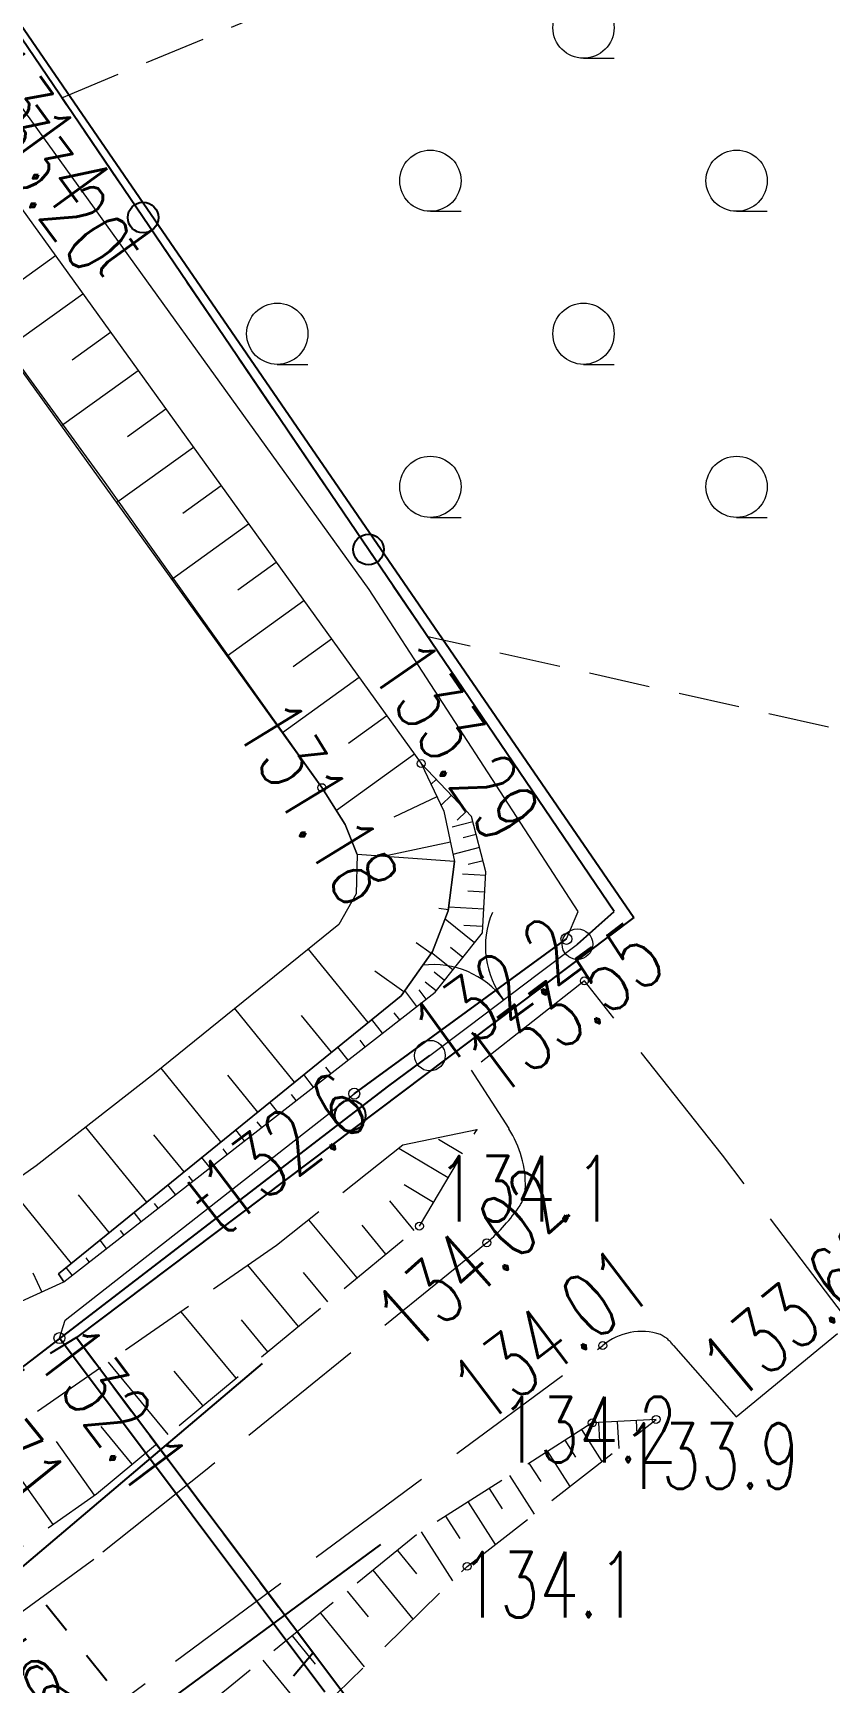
# Model space of a CAD drawing. Header units: metres. Extents: x 7583802 to 7586368, y 5958992 to 5960558.
# Drawn here: x 7585991.67 to 7586009.88, y 5959615.54 to 5959653.28 of the extents above; entities that cross this region are included whole.
import ezdxf
from ezdxf.enums import TextEntityAlignment as Align

# ---------------------------------------------------------------- set-up
doc = ezdxf.new("R2010")
doc.units = ezdxf.units.M
for name, pattern in [('1', [0]), ('2', [3, 2, -1]), ('3_1', [0]), ('3_BUBZ02', [2.45, 1.75, -0.7]), ('3_BUBZ02G', [2.45, 1.75, -0.7]), ('3_BUBZ03_01', [1, 1]), ('3_BUBZ03_01G', [1.75, 1.75]), ('3_BUZT01', [0]), ('3_KTJZ01', [4, 3, -1]), ('3_PTTL', [2.1, 1.4, -0.7]), ('4_1', [0]), ('4_SUOP03_17', [0]), ('4_SUPT_01', [0]), ('GUZ', [1.4, 0.7, -0.7])]:
    doc.linetypes.add(name, pattern=pattern)
doc.layers.get('0').update_dxf_attribs({"color": 250, "linetype": 'CONTINUOUS', "lineweight": 100})
for name, color, linetype, lineweight in [('BUBZ_L_1', 7, '3_BUBZ02', 18), ('BUBZ_L_2', 7, '3_BUBZ03_01', 18), ('BUIB_L_4', 7, 'CONTINUOUS', 25), ('BUZT_L_0', 7, '3_BUZT01', 18), ('DZIALKI-G_L_0', 7, '1', 25), ('KONTURY_L_0', 114, '2', 25), ('KTJZ_L_0', 7, '3_KTJZ01', 18), ('KTOK_L_1', 7, '3_1', 18), ('KTOK_L_4', 7, 'CONTINUOUS', 25), ('PTTL_L_4', 7, '3_PTTL', 18), ('RTPW_T_0', 7, 'CONTINUOUS', 15), ('RTPW_T_1', 7, 'CONTINUOUS', 15), ('SUOT_L_1', 30, '4_SUOP03_17', 25), ('SUPT_E_T_0', 30, 'CONTINUOUS', 15), ('SUPT_L_0', 30, '4_SUPT_01', 18), ('SUTT_T_0', 30, 'CONTINUOUS', 18)]:
    doc.layers.add(name, color=color, linetype=linetype, lineweight=lineweight)
doc.styles.get("Standard").update_dxf_attribs({"font": 'Simplex.SHX', "width": 0.75})

# ---------------------------------------------------------------- blocks, each defined once
blk = doc.blocks.new('3_PTTL05')
at = {"linetype": 'CONTINUOUS'}
blk.add_line((0, -0.7), (0.7, -0.7), dxfattribs=at)
blk.add_circle((0, 0), 0.7, dxfattribs=at)
blk = doc.blocks.new('3_RTPW02')
at = {"linetype": 'CONTINUOUS'}
blk.add_circle((0, 0), 0.09, dxfattribs=at)
blk = doc.blocks.new('3_RTPW01')
at = {"linetype": 'CONTINUOUS'}
blk.add_circle((0, 0), 0.09, dxfattribs=at)
blk = doc.blocks.new('4_SUPS01_07')
at = {"linetype": 'CONTINUOUS'}
blk.add_circle((0, 0), 0.125, dxfattribs=at)

msp = doc.modelspace()

# ---------------------------------------------------------------- linework, layer by layer
at = {"layer": 'BUBZ_L_1', "linetype": '3_BUBZ02'}
for p, q in [((7586001.81, 5959628.19), (7586000.12, 5959627.84)), ((7586000.12, 5959627.84), (7585997.23, 5959625.55)), ((7585997.23, 5959625.55), (7585991.61, 5959621.64)), ((7586001.59, 5959618.21), (7586005.91, 5959621.57)), ((7585996.2, 5959612.95), (7586001.59, 5959618.21))]:
    msp.add_line(p, q, dxfattribs=at)
at = {"layer": 'BUBZ_L_1', "linetype": '3_BUBZ02G'}
for p, q in [((7586000.5, 5959625.99), (7586001.81, 5959628.19)), ((7585993.12, 5959619.87), (7586000.5, 5959625.99)), ((7586004.45, 5959621.49), (7586000.43, 5959618.93)), ((7586005.91, 5959621.57), (7586004.45, 5959621.49)), ((7585990.01, 5959617.68), (7585993.12, 5959619.87)), ((7586000.43, 5959618.93), (7585995.5, 5959614.91))]:
    msp.add_line(p, q, dxfattribs=at)
at = {"layer": 'BUBZ_L_1', "linetype": '3_1'}
for p, q in [((7586001.159, 5959627.096), (7586000.03, 5959627.768)), ((7586001.484, 5959627.643), (7586000.937, 5959627.969)), ((7586000.823, 5959626.532), (7586000.151, 5959626.932)), ((7586000.383, 5959625.893), (7585999.822, 5959626.57)), ((7585999.074, 5959624.808), (7585997.971, 5959626.138)), ((7585999.732, 5959625.353), (7585999.187, 5959626.011)), ((7585997.737, 5959623.699), (7585996.578, 5959625.096)), ((7585998.409, 5959624.256), (7585997.852, 5959624.929)), ((7585996.31, 5959622.515), (7585995.051, 5959624.034)), ((7585997.038, 5959623.119), (7585996.434, 5959623.848)), ((7585994.759, 5959621.229), (7585993.391, 5959622.879)), ((7585995.551, 5959621.886), (7585994.894, 5959622.677)), ((7585993.934, 5959620.545), (7585993.221, 5959621.405)), ((7586004.208, 5959621.336), (7586004.672, 5959620.607)), ((7586004.594, 5959621.498), (7586004.618, 5959621.07)), ((7586005.023, 5959621.521), (7586005.056, 5959620.906)), ((7586005.451, 5959621.545), (7586005.469, 5959621.227)), ((7586005.88, 5959621.568), (7586005.881, 5959621.547)), ((7585993.072, 5959619.836), (7585992.206, 5959621.065)), ((7586003.825, 5959621.092), (7586004.069, 5959620.71)), ((7586003.003, 5959620.568), (7586003.271, 5959620.147)), ((7586003.424, 5959620.837), (7586003.935, 5959620.034)), ((7585992.125, 5959619.169), (7585991.338, 5959620.287)), ((7586002.561, 5959620.287), (7586003.124, 5959619.403)), ((7586002.097, 5959619.991), (7586002.392, 5959619.528)), ((7586001.099, 5959619.356), (7586001.424, 5959618.845)), ((7586001.61, 5959619.681), (7586002.23, 5959618.708)), ((7586000.539, 5959619), (7586001.252, 5959617.88)), ((7585999.995, 5959618.576), (7586000.432, 5959618.041)), ((7585999.435, 5959618.119), (7586000.349, 5959616.999)), ((7585998.849, 5959617.641), (7585999.327, 5959617.054)), ((7585998.235, 5959617.14), (7585999.236, 5959615.913)), ((7585997.593, 5959616.617), (7585998.117, 5959615.974)), ((7585996.92, 5959616.068), (7585998.017, 5959614.723))]:
    msp.add_line(p, q, dxfattribs=at)
msp.add_point((7586001.81, 5959628.19), dxfattribs=at)
at = {"layer": 'BUBZ_L_2', "linetype": '3_BUBZ03_01G'}
for p, q in [((7585989.76, 5959651.54), (7586000.54, 5959636.57)), ((7586000.54, 5959636.57), (7586001.06, 5959635.48)), ((7586001.69, 5959635.36), (7586000.54, 5959636.57)), ((7586001.06, 5959635.48), (7586001.3, 5959634.33)), ((7586002.02, 5959634.09), (7586001.69, 5959635.36)), ((7586001.16, 5959633.2), (7586001.3, 5959634.33)), ((7586001.94, 5959632.7), (7586002.02, 5959634.09)), ((7586000.8, 5959632.27), (7586001.16, 5959633.2)), ((7586000.86, 5959631.34), (7586001.94, 5959632.7)), ((7586000.08, 5959631.26), (7586000.8, 5959632.27)), ((7585992.25, 5959624.9), (7586000.08, 5959631.26)), ((7585992.37, 5959624.72), (7586000.86, 5959631.34)), ((7585991.14, 5959624.15), (7585992.37, 5959624.72)), ((7585992.37, 5959624.72), (7585992.25, 5959624.9))]:
    msp.add_line(p, q, dxfattribs=at)
at = {"layer": 'BUBZ_L_2', "linetype": '3_BUBZ03_01'}
for p, q in [((7585998.27, 5959636.02), (7585988.08, 5959650.18)), ((7586000.54, 5959636.57), (7586001.06, 5959635.48)), ((7585998.8, 5959635.18), (7585998.27, 5959636.02)), ((7585999.08, 5959634.49), (7585998.8, 5959635.18)), ((7586001.06, 5959635.48), (7586001.3, 5959634.33)), ((7585999.08, 5959634.49), (7585999.05, 5959633.59)), ((7586001.3, 5959634.33), (7585999.08, 5959634.49)), ((7586001.3, 5959634.33), (7585999.08, 5959634.49)), ((7586001.3, 5959634.33), (7586001.16, 5959633.2)), ((7585999.05, 5959633.59), (7585998.66, 5959632.89)), ((7586001.16, 5959633.2), (7586000.8, 5959632.27)), ((7585998.66, 5959632.89), (7585994.44, 5959629.48)), ((7586000.8, 5959632.27), (7586000.08, 5959631.26)), ((7586000.08, 5959631.26), (7585992.25, 5959624.9)), ((7585994.44, 5959629.48), (7585991.74, 5959627.37)), ((7585991.74, 5959627.37), (7585990.9, 5959626.78)), ((7585992.25, 5959624.9), (7585992.37, 5959624.72))]:
    msp.add_line(p, q, dxfattribs=at)
at = {"layer": 'BUBZ_L_2', "linetype": '3_1'}
for p, q in [((7585992.178, 5959648.182), (7585991.302, 5959647.551)), ((7585992.809, 5959647.306), (7585991.056, 5959646.044)), ((7585993.44, 5959646.43), (7585992.563, 5959645.799)), ((7585994.071, 5959645.553), (7585992.318, 5959644.291)), ((7585994.702, 5959644.677), (7585993.825, 5959644.046)), ((7585995.333, 5959643.8), (7585993.58, 5959642.537)), ((7585995.965, 5959642.923), (7585995.088, 5959642.292)), ((7585996.596, 5959642.046), (7585994.842, 5959640.783)), ((7585997.228, 5959641.169), (7585996.351, 5959640.538)), ((7585997.86, 5959640.292), (7585996.105, 5959639.029)), ((7585998.491, 5959639.415), (7585997.614, 5959638.783)), ((7585999.123, 5959638.537), (7585997.368, 5959637.273)), ((7585999.755, 5959637.66), (7585998.878, 5959637.028)), ((7586000.387, 5959636.782), (7585998.601, 5959635.495)), ((7586000.884, 5959636.208), (7586000.766, 5959636.095)), ((7586000.901, 5959635.812), (7585999.914, 5959635.341)), ((7586001.229, 5959635.845), (7586000.993, 5959635.621)), ((7586001.722, 5959635.238), (7586001.248, 5959635.114)), ((7586001.573, 5959635.483), (7586001.359, 5959635.279)), ((7586001.797, 5959634.947), (7586001.5, 5959634.87)), ((7586001.208, 5959634.769), (7585999.668, 5959634.448)), ((7586001.874, 5959634.65), (7586001.266, 5959634.492)), ((7586001.954, 5959634.346), (7586001.617, 5959634.258)), ((7586002.015, 5959634.007), (7586001.485, 5959634.037)), ((7586001.994, 5959633.631), (7586001.606, 5959633.653)), ((7586001.163, 5959633.227), (7586000.945, 5959633.254)), ((7586001.76, 5959632.473), (7586001.086, 5959633.009)), ((7586001.971, 5959633.243), (7586001.171, 5959633.289)), ((7586001.948, 5959632.843), (7586001.516, 5959632.868)), ((7585999.327, 5959630.648), (7585997.963, 5959632.327)), ((7586000.769, 5959632.227), (7586000.427, 5959632.471)), ((7586001.266, 5959631.852), (7586000.778, 5959632.239)), ((7586001.492, 5959632.136), (7586001.208, 5959632.362)), ((7586000.144, 5959631.35), (7585999.481, 5959631.823)), ((7586001.073, 5959631.608), (7586000.835, 5959631.797)), ((7586000.884, 5959631.37), (7586000.633, 5959631.569)), ((7586000.444, 5959631.016), (7586000.163, 5959631.377)), ((7586000.656, 5959631.181), (7586000.491, 5959631.393)), ((7585997.647, 5959629.284), (7585996.28, 5959630.967)), ((7585998.488, 5959629.967), (7585997.805, 5959630.807)), ((7585999.656, 5959630.401), (7585999.41, 5959630.716)), ((7586000.05, 5959630.708), (7585999.924, 5959630.87)), ((7585998.867, 5959629.786), (7585998.634, 5959630.085)), ((7585999.261, 5959630.094), (7585999.142, 5959630.247)), ((7585995.963, 5959627.916), (7585994.593, 5959629.603)), ((7585998.473, 5959629.479), (7585998.359, 5959629.624)), ((7585996.806, 5959628.6), (7585996.121, 5959629.443)), ((7585998.079, 5959629.171), (7585997.858, 5959629.455)), ((7585997.29, 5959628.556), (7585997.081, 5959628.824)), ((7585997.684, 5959628.864), (7585997.577, 5959629.002)), ((7585994.269, 5959626.54), (7585992.875, 5959628.257)), ((7585995.119, 5959627.231), (7585994.429, 5959628.081)), ((7585996.501, 5959627.941), (7585996.305, 5959628.194)), ((7585996.896, 5959628.249), (7585996.794, 5959628.379)), ((7585996.107, 5959627.634), (7585996.012, 5959627.756)), ((7585995.713, 5959627.327), (7585995.528, 5959627.563)), ((7585992.544, 5959625.139), (7585991.098, 5959626.919)), ((7585994.924, 5959626.712), (7585994.752, 5959626.932)), ((7585995.318, 5959627.019), (7585995.229, 5959627.133)), ((7585993.411, 5959625.843), (7585992.707, 5959626.709)), ((7585994.53, 5959626.404), (7585994.447, 5959626.511)), ((7585994.136, 5959626.097), (7585993.976, 5959626.302)), ((7585993.741, 5959625.789), (7585993.664, 5959625.888)), ((7585993.347, 5959625.482), (7585993.199, 5959625.671)), ((7585992.558, 5959624.867), (7585992.423, 5959625.041)), ((7585992.953, 5959625.174), (7585992.882, 5959625.265)), ((7585991.87, 5959624.488), (7585991.671, 5959624.917))]:
    msp.add_line(p, q, dxfattribs=at)
for p in [(7586000.54, 5959636.57), (7586001.3, 5959634.33)]:
    msp.add_point(p, dxfattribs=at)
at = {"layer": 'BUIB_L_4', "linetype": '3_1'}
for p, q in [((7585991.968, 5959617.331), (7585992.429, 5959616.753)), ((7585992.89, 5959616.175), (7585993.351, 5959615.597))]:
    msp.add_line(p, q, dxfattribs=at)
at = {"layer": 'BUZT_L_0', "linetype": '3_BUZT01'}
for p, q in [((7585988.08, 5959650.18), (7585993.31, 5959643)), ((7585993.31, 5959643), (7585998.27, 5959636.02)), ((7585998.27, 5959636.02), (7585998.8, 5959635.18)), ((7585998.8, 5959635.18), (7585999.08, 5959634.49)), ((7585999.08, 5959634.49), (7585999.05, 5959633.59)), ((7585999.05, 5959633.59), (7585998.66, 5959632.89)), ((7585998.66, 5959632.89), (7585994.44, 5959629.48)), ((7585994.44, 5959629.48), (7585991.74, 5959627.37)), ((7585991.74, 5959627.37), (7585990.9, 5959626.78))]:
    msp.add_line(p, q, dxfattribs=at)
at = {"layer": 'DZIALKI-G_L_0', "linetype": '1'}
for p, q in [((7585972.66, 5959680.78), (7586005.4, 5959633.05)), ((7586005.4, 5959633.05), (7585992.66, 5959623.44)), ((7585992.66, 5959623.44), (7586072.61, 5959516.98))]:
    msp.add_line(p, q, dxfattribs=at)
at = {"layer": 'KONTURY_L_0', "linetype": 'GUZ'}
for p, q in [((7585992.66, 5959623.44), (7585990.99, 5959622.43)), ((7585992.66, 5959623.44), (7585998.07, 5959616.23)), ((7585998.07, 5959616.23), (7585995.76, 5959613.49))]:
    msp.add_line(p, q, dxfattribs=at)
at = {"layer": 'KTJZ_L_0', "linetype": '3_KTJZ01'}
for p, q in [((7586004.27, 5959631.6), (7586001.68, 5959629.56)), ((7586007.43, 5959627.61), (7586004.27, 5959631.6)), ((7586001.68, 5959629.56), (7586002.54, 5959628.22)), ((7586010.34, 5959623.77), (7586007.43, 5959627.61)), ((7586002.04, 5959625.61), (7585995.61, 5959620.4)), ((7586007.74, 5959621.63), (7586010.34, 5959623.77)), ((7585994.92, 5959616.04), (7586004.69, 5959623.26)), ((7586006.31, 5959623.26), (7586007.74, 5959621.63)), ((7585995.61, 5959620.4), (7585993.06, 5959618.37)), ((7585993.06, 5959618.37), (7585990.02, 5959616.15)), ((7585991.82, 5959613.75), (7585994.92, 5959616.04))]:
    msp.add_line(p, q, dxfattribs=at)
for centre, radius, start, end in [((7586000.602, 5959626.945), 2.32, 357.8931, 33.3288), ((7586002.061, 5959626.9), 0.86, 329.249, 357.3525), ((7585998.95, 5959629.138), 4.69, 311.2175, 325.1816), ((7586005.574, 5959622.202), 1.379, 71.5728, 129.8761), ((7586005.651, 5959622.774), 0.818, 36.3928, 63.996)]:
    msp.add_arc(centre, radius, start, end, dxfattribs=at)
at = {"layer": 'KTOK_L_1'}
for p, q in [((7586003.222, 5959631.768), (7586004.11, 5959632.44)), ((7586001.628, 5959630.562), (7586003.222, 5959631.768)), ((7586000.74, 5959629.89), (7586001.628, 5959630.562))]:
    msp.add_line(p, q, dxfattribs=at)
for centre in [(7586004.11, 5959632.44), (7586000.74, 5959629.89)]:
    msp.add_circle(centre, 0.35, dxfattribs=at)
for centre, start, end in [((7586004.009, 5959632.386), 157.1113, 217.6268), ((7586000.819, 5959629.973), 36.6011, 97.1166)]:
    msp.add_arc(centre, 2, start, end, dxfattribs=at)
at = {"layer": 'KTOK_L_4'}
for p, q in [((7585994.182, 5959649.057), (7585989.03, 5959656.65)), ((7585999.335, 5959641.465), (7585994.182, 5959649.057)), ((7586004.95, 5959633.19), (7585999.335, 5959641.465)), ((7586004.11, 5959632.44), (7586004.95, 5959633.19)), ((7585999.8, 5959629.2), (7586000.74, 5959629.89)), ((7585998.919, 5959628.523), (7585999.8, 5959629.2)), ((7585990.99, 5959622.43), (7585998.919, 5959628.523)), ((7585990.63, 5959617.53), (7585996.91, 5959622.85)), ((7585999.61, 5959618.71), (7585992.89, 5959613.76))]:
    msp.add_line(p, q, dxfattribs=at)
for centre in [(7585994.182, 5959649.057), (7585999.335, 5959641.465), (7585998.919, 5959628.523)]:
    msp.add_circle(centre, 0.35, dxfattribs=at)
at = {"layer": 'PTTL_L_4', "linetype": '3_PTTL'}
for p, q in [((7585992.323, 5959651.798), (7586009.42, 5959658.9)), ((7586000.688, 5959639.47), (7585992.323, 5959651.798)), ((7586011.9, 5959636.94), (7586000.688, 5959639.47))]:
    msp.add_line(p, q, dxfattribs=at)
at = {"layer": 'SUOT_L_1', "linetype": '4_1'}
for p, q in [((7585999.01, 5959629.02), (7586003.86, 5959632.56)), ((7585998.34, 5959615.33), (7585992.27, 5959623.43))]:
    msp.add_line(p, q, dxfattribs=at)
at = {"layer": 'SUPT_L_0', "linetype": '4_SUPT_01'}
for p, q in [((7585999.35, 5959640.55), (7585990.56, 5959652.76)), ((7586004.13, 5959633.19), (7585999.35, 5959640.55)), ((7586003.86, 5959632.56), (7586004.13, 5959633.19)), ((7585999.01, 5959629.02), (7586003.86, 5959632.56)), ((7585992.4, 5959623.84), (7585999.01, 5959629.02)), ((7585992.27, 5959623.43), (7585992.4, 5959623.84)), ((7585998.34, 5959615.33), (7585992.27, 5959623.43))]:
    msp.add_line(p, q, dxfattribs=at)

# ---------------------------------------------------------------- block references
at = {"layer": 'PTTL_L_4'}
for p in [(7586004.25, 5959653.4), (7586000.75, 5959649.9), (7586007.75, 5959649.9), (7585997.25, 5959646.4), (7586004.25, 5959646.4), (7586000.75, 5959642.9), (7586007.75, 5959642.9)]:
    msp.add_blockref('3_PTTL05', p, dxfattribs=at)
at = {"layer": 'RTPW_T_0'}
for p in [(7586000.5, 5959625.99), (7586005.91, 5959621.57), (7586004.45, 5959621.49), (7586001.59, 5959618.21)]:
    msp.add_blockref('3_RTPW01', p, dxfattribs=at)
at = {"layer": 'RTPW_T_1'}
for p in [(7586000.54, 5959636.57), (7585998.27, 5959636.02), (7586004.27, 5959631.6), (7586002.04, 5959625.61), (7586004.69, 5959623.26)]:
    msp.add_blockref('3_RTPW02', p, dxfattribs=at)
at = {"layer": 'SUTT_T_0'}
for p in [(7586003.86, 5959632.56), (7585999.01, 5959629.02), (7585992.27, 5959623.43)]:
    msp.add_blockref('4_SUPS01_07', p, dxfattribs=at)

# ---------------------------------------------------------------- texts
at = {"layer": 'RTPW_T_0', "width": 0.7}
for s, p in [('134.1', (7586000.91, 5959626.097)), ('134.2', (7586002.346, 5959620.586)), ('133.9', (7586005.132, 5959619.984)), ('134.1', (7586001.443, 5959617.04))]:
    msp.add_text(s, height=1.5, dxfattribs=at).set_placement(p)
at = {"layer": 'RTPW_T_1', "width": 0.7}
for s, rotation, p in [('133.20', 306.6595, (7585989.86, 5959651.64)), ('133.29', 304.6057, (7585999.327, 5959638.701)), ('131.18', 301.3328, (7585996.252, 5959637.408)), ('133.55', 36.7366, (7586002.269, 5959628.882)), ('134.02', 41.7241, (7586000.337, 5959623.047)), ('133.68', 39.544, (7586007.721, 5959621.925)), ('134.01', 37.2101, (7586001.974, 5959621.41)), ('133.71', 308.9364, (7585988.261, 5959623.197)), ('135.85', 32.258, (7585988.316, 5959612.761)), ('135.86', 43.3153, (7585989.302, 5959611.643))]:
    msp.add_text(s, height=1.5, rotation=rotation, dxfattribs=at).set_placement(p)
at = {"layer": 'SUPT_E_T_0', "width": 0.7}
for rotation, p in [(305.7502, (7585993.783, 5959648.283)), (38.0844, (7585995.709, 5959626.433))]:
    msp.add_text('t', height=1.5, rotation=rotation, dxfattribs=at).set_placement(p, align=Align.MIDDLE)
at = {"layer": 'SUTT_T_0', "width": 0.7}
for s, rotation, p in [('131.4', 305.9422, (7585990.56, 5959652.76)), ('132.1', 307.0605, (7585992.27, 5959623.43))]:
    msp.add_text(s, height=1.5, rotation=rotation, dxfattribs=at).set_placement(p, align=Align.MIDDLE_LEFT)
for s, rotation, p in [('132.2', 36.0273, (7586003.86, 5959632.56)), ('132.6', 37.0093, (7585999.01, 5959629.02))]:
    msp.add_text(s, height=1.5, rotation=rotation, dxfattribs=at).set_placement(p, align=Align.MIDDLE_RIGHT)

doc.saveas('drawing.dxf')
